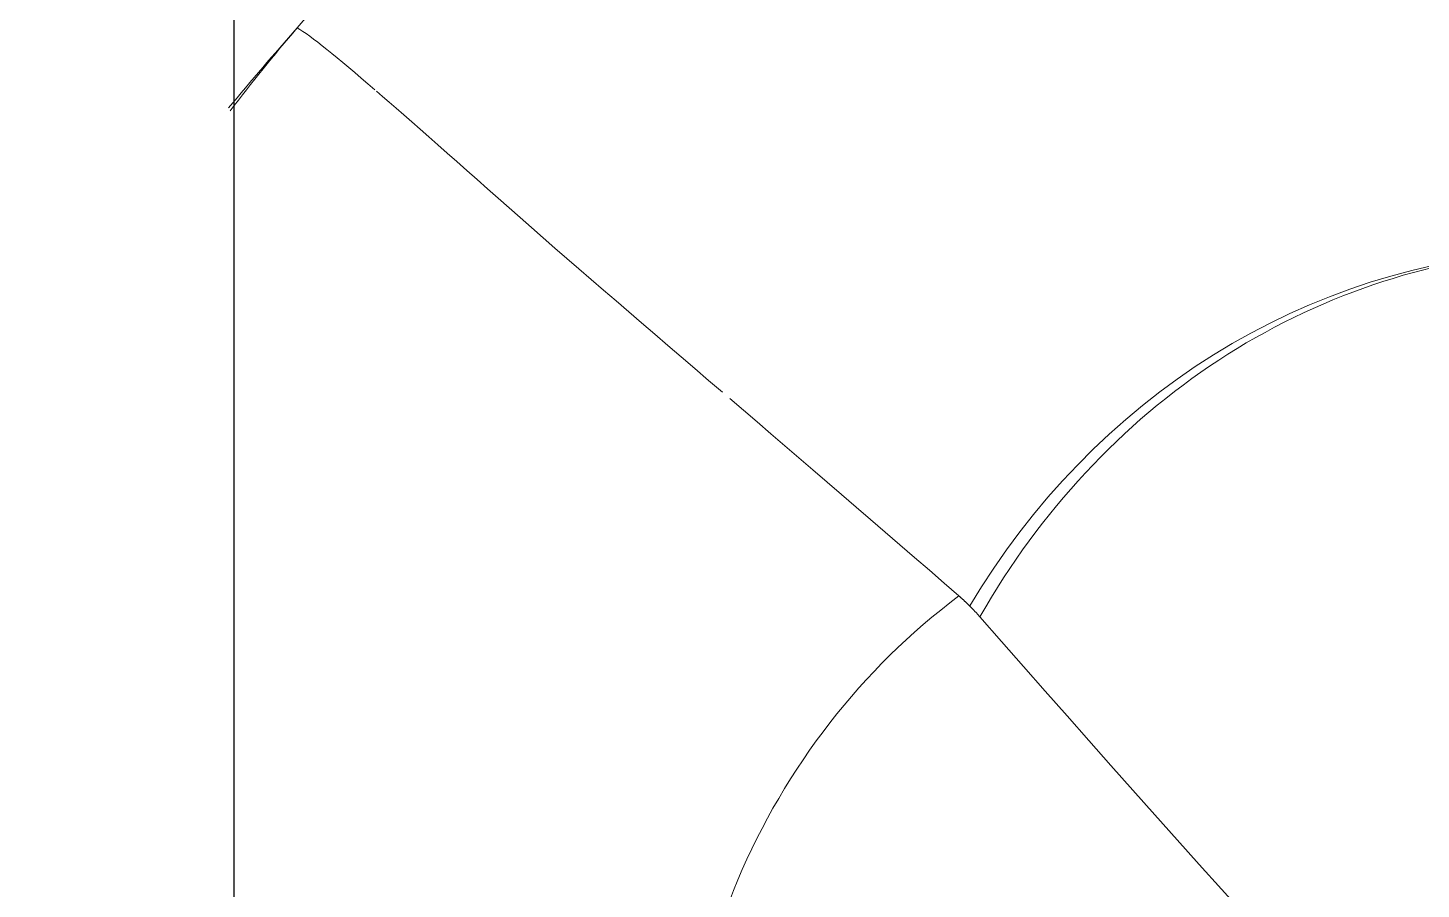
# Model space of a CAD drawing. Header units: millimetres. Extents: x 1680 to 166026, y 35966 to 91121.
# Drawn here: x 96900.1 to 96956.9, y 56952.3 to 56987.4 of the extents above; entities that cross this region are included whole.
import ezdxf

# ---------------------------------------------------------------- set-up
doc = ezdxf.new("R2010")
doc.units = ezdxf.units.MM
doc.linetypes.add('IMPORT-ACAD_ISO03W100', pattern=[762, 304.8, -457.2])
for name, color, linetype, lineweight in [('A-GENM', 13, 'Continuous', 18), ('A-WALL', 255, 'Continuous', 18), ('A-WALL-PATT', 111, 'Continuous', 50)]:
    doc.layers.add(name, color=color, linetype=linetype, lineweight=lineweight)

# ---------------------------------------------------------------- blocks, each defined once
blk = doc.blocks.new('Furniture_Sofas-Armchairs_Fritz-Hansen_Alphabet-SofaT-Series-PL300-3 - Default-V23-mebel yerləşmə planı')
at = {"layer": 'A-GENM', "color": 253, "linetype": 'IMPORT-ACAD_ISO03W100'}
for points, knots in [([(-1464.355, -1009.652), (-1458.981, -1004.951), (-1450.927, -997.765), (-1440.14, -987.809), (-1432.014, -980.152), (-1424.019, -972.499), (-1416.186, -964.909), (-1408.415, -957.306), (-1400.572, -949.574), (-1392.7, -941.769), (-1382.335, -931.447), (-1369.491, -918.604), (-1356.529, -905.642), (-1346.171, -895.247), (-1338.499, -887.522), (-1330.868, -879.806), (-1320.616, -869.388), (-1307.794, -856.254), (-1295.187, -843.193), (-1285.097, -832.654), (-1280.009, -827.312), (-1277.472, -824.641)], [0, 0, 0, 0, 0.0555556, 0.0833333, 0.1111111, 0.1388889, 0.1666667, 0.1944444, 0.2222222, 0.25, 0.2777778, 0.3333333, 0.3888889, 0.4166667, 0.4444444, 0.4722222, 0.5, 0.5555556, 0.6111111, 0.6388889, 0.6666667, 0.6666667, 0.6666667, 0.6666667]), ([(-1464.8, -1010.07), (-1469.002, -1007.571), (-1476.056, -1000.723), (-1478.988, -991.556), (-1479.264, -986.883)], [0.0007017, 0.0007017, 0.0007017, 0.0007017, 0.5, 1, 1, 1, 1]), ([(-1473.498, -1020.131), (-1476.104, -1023.167), (-1480.743, -1028.595), (-1484.684, -1032.938), (-1485.751, -1034.215)], [0.25, 0.25, 0.25, 0.25, 0.5, 0.7454701, 0.7454701, 0.7454701, 0.7454701])]:
    blk.add_open_spline(points, degree=3, knots=knots, dxfattribs=at)
for points in [[(-1479.264, -986.883), (-1479.082, -989.225), (-1478.15, -993.724), (-1475.069, -1000.083), (-1470.422, -1005.552), (-1466.529, -1008.421), (-1464.355, -1009.652)], [(-1464.355, -1009.652), (-1464.445, -1009.73), (-1464.615, -1009.885), (-1464.842, -1010.108), (-1465.039, -1010.316), (-1465.155, -1010.446), (-1465.21, -1010.509)], [(-1465.21, -1010.509), (-1467.993, -1013.719), (-1470.743, -1016.919), (-1473.24, -1019.83)], [(-1465.21, -1010.509), (-1463.706, -1012.512), (-1460.276, -1015.983), (-1453.744, -1019.846), (-1449, -1021.076), (-1446.496, -1021.374)], [(-1488.328, -1037.44), (-1489.863, -1036.119), (-1491.342, -1034.726), (-1492.758, -1033.271)], [(-1485.809, -1034.285), (-1487.139, -1035.815), (-1488.022, -1036.886), (-1488.329, -1037.447)], [(-1484.958, -1040.165), (-1486.106, -1039.292), (-1487.231, -1038.384), (-1488.328, -1037.44)], [(-1488.328, -1037.448), (-1487.26, -1038.38), (-1486.178, -1039.317), (-1485.074, -1040.232)]]:
    blk.add_open_spline(points, degree=3, dxfattribs=at)

msp = doc.modelspace()

# ---------------------------------------------------------------- hatches: boundary and pattern name
at = {"layer": 'A-WALL-PATT', "lineweight": 18}
h = msp.add_hatch(dxfattribs=at)
h.set_pattern_fill('FP_1', color=256, style=0, pattern_type=2)
h.set_pattern_definition([(45, (69924.02, 59888.87), (-113.1371, 113.1371), [])])
h.paths.add_polyline_path([(96908.549, 45899.056), (96908.549, 48649.056), (96508.549, 48649.056), (96508.549, 45899.056)], flags=0)
h.paths.add_polyline_path([(96508.549, 50249.056), (96908.549, 50249.056), (96908.549, 53129.056), (96508.549, 53129.056), (96508.549, 50301.15)], flags=0)
h.paths.add_polyline_path([(96678.537, 54729.056), (96908.549, 54729.056), (96908.549, 57609.056), (96508.549, 57609.056), (96508.549, 54729.056), (96625.669, 54729.056)], flags=0)
h.paths.add_polyline_path([(96608.549, 59209.056), (96908.549, 59209.056), (96908.549, 63539.056), (96508.549, 63539.056), (96508.549, 59209.056)], flags=0)
h.paths.add_polyline_path([(96608.549, 65139.056), (96908.549, 65139.056), (96908.549, 66299.056), (96508.549, 66299.056), (96508.549, 65139.056)], flags=0)

# ---------------------------------------------------------------- linework, layer by layer
at = {"layer": 'A-WALL', "lineweight": 30}
msp.add_line((96908.549, 54729.056), (96908.549, 57039.056), dxfattribs=at)

# ---------------------------------------------------------------- block references
at = {"layer": 'A-GENM', "color": 253, "linetype": 'IMPORT-ACAD_ISO03W100', "rotation": 270.0000000000002}
msp.add_blockref('Furniture_Sofas-Armchairs_Fritz-Hansen_Alphabet-SofaT-Series-PL300-3 - Default-V23-mebel yerləşmə planı', (97948.549, 55499.056), dxfattribs=at)

doc.saveas('drawing.dxf')
